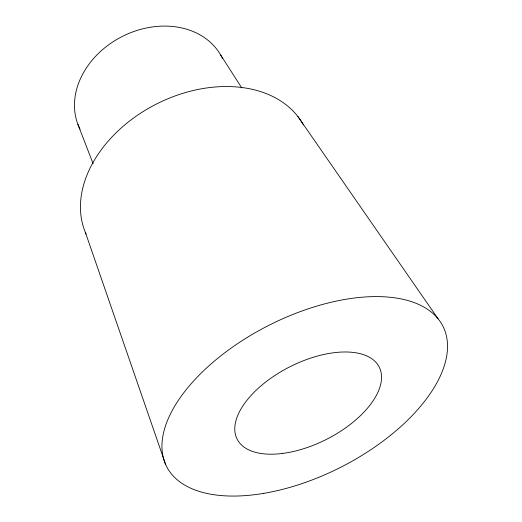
<?xml version="1.0" encoding="UTF-8"?>
<svg xmlns="http://www.w3.org/2000/svg" width="522" height="522" viewBox="0 0 522 522"><rect width="100%" height="100%" fill="white"/><g stroke="black" fill="none" stroke-linecap="round" stroke-linejoin="round"><path stroke-width="0.78" d="M297.892 116.53L438.082 318.798M220.721 55.091L241.81 87.99M77.876 124.301L93.138 163.778M85.497 232.727L165.722 464.717M86.104 234.137A121.659 87.187 -26.9 0 1 157.018 103.747A121.659 87.187 -26.9 0 1 303.419 124.921M80.023 129.195A79.533 63.795 -26.9 0 1 122.951 36.129A79.533 63.795 -26.9 0 1 222.489 58.464M282.317 453.468A79.651 40.638 -26.9 0 0 380.558 370.437A79.651 40.638 -26.9 0 0 261.607 385.36A79.651 40.638 -26.9 0 0 282.317 453.468M263.825 493.349A154.956 79.553 -26.9 0 0 443.674 327.783A154.956 79.553 -26.9 0 0 206.705 367.86A154.956 79.553 -26.9 0 0 263.825 493.349"/></g></svg>
